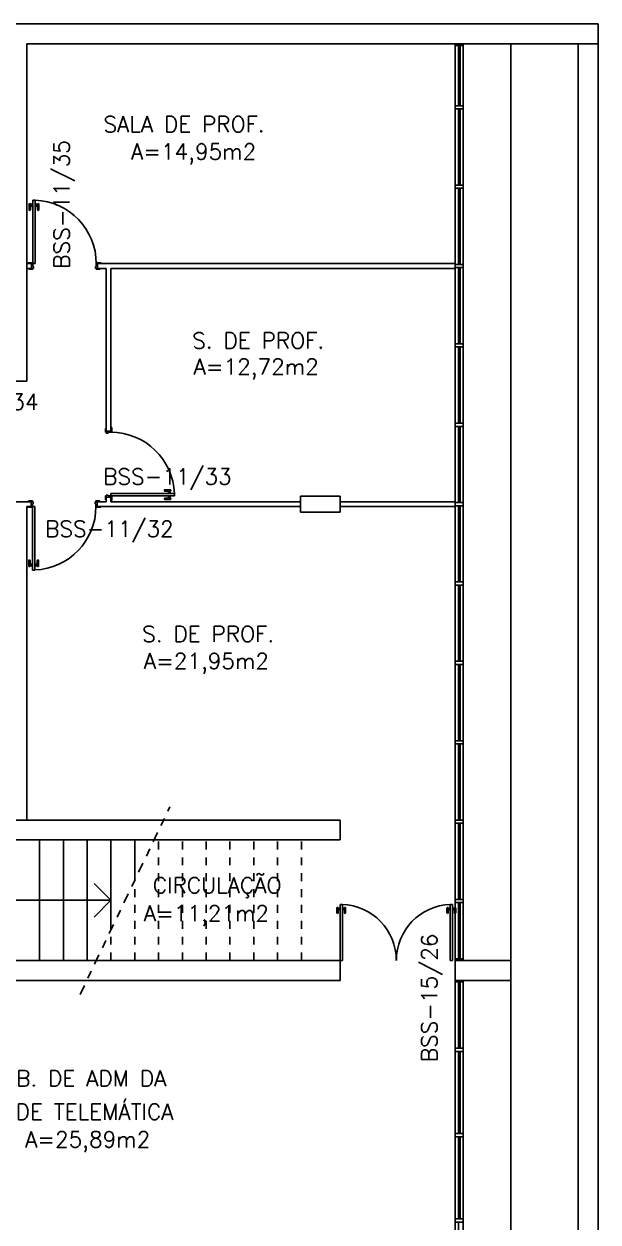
# Model space of a CAD drawing. Extents: x 272.3 to 314.2, y 193.7 to 231.5.
# Drawn here: x 306.99 to 314.22, y 216.38 to 231.48 of the extents above; entities that cross this region are included whole.
import ezdxf

# ---------------------------------------------------------------- set-up
doc = ezdxf.new("R2010")
doc.units = 0
doc.header["$LTSCALE"] = 0.01
doc.linetypes.add('DASHDOT', pattern=[25.4, 12.7, -6.35, 0, -6.35])
doc.linetypes.add('HIDDEN', pattern=[9.525, 6.35, -3.175])
for name, color, linetype in [('1', 1, 'CONTINUOUS'), ('ALVENARIA', 2, 'CONTINUOUS'), ('AREA', 2, 'CONTINUOUS'), ('DIVISÓRIA', 2, 'CONTINUOUS'), ('ENDEREÇO', 2, 'CONTINUOUS'), ('JANELA', 1, 'CONTINUOUS'), ('MACANETA', 2, 'CONTINUOUS'), ('PISO', 1, 'CONTINUOUS'), ('PORTA', 2, 'CONTINUOUS'), ('TEXTO', 2, 'CONTINUOUS')]:
    doc.layers.add(name, color=color, linetype=linetype)
doc.styles.add('UNB-100', font='simplex.shx', dxfattribs={"height": 0.4})
doc.styles.add('UNB-200', font='simplex.shx', dxfattribs={"height": 0.3})

# ---------------------------------------------------------------- blocks, each defined once
blk = doc.blocks.new('MACANETA')
at = {"layer": 'MACANETA', "color": 1}
for p, q in [((-0.077, 0.052), (-0.077, 0.12)), ((-0.059, 0.052), (-0.059, 0.12)), ((-0.059, 0.075), (-0.036, 0.075)), ((-0.059, 0.052), (-0.036, 0.052)), ((-0.036, 0.044), (-0.036, 0.084)), ((-0.036, 0.084), (-0.03, 0.084)), ((-0.036, 0.044), (-0.03, 0.044)), ((0.006, 0.084), (0, 0.084)), ((0.006, 0.044), (0, 0.044)), ((0.006, 0.044), (0.006, 0.084)), ((0.029, 0.075), (0.006, 0.075)), ((0.029, 0.052), (0.006, 0.052)), ((0.029, 0.052), (0.029, 0.12)), ((0.047, 0.052), (0.047, 0.12))]:
    blk.add_line(p, q, dxfattribs=at)
for centre, start, end in [((-0.068, 0.12), 90, 180), ((-0.068, 0.052), 180, 270), ((-0.068, 0.12), 0, 90), ((-0.068, 0.052), 270, 0), ((0.038, 0.12), 90, 180), ((0.038, 0.052), 180, 270), ((0.038, 0.12), 0, 90), ((0.038, 0.052), 270, 0)]:
    blk.add_arc(centre, 0.00874, start, end, dxfattribs=at)
blk = doc.blocks.new('DOOR80')
at = {"layer": 'PORTA'}
for p, q in [((0.015, -0.8), (0.015, 0)), ((0.015, 0), (0.045, 0)), ((0.045, -0.8), (0.045, 0)), ((0.045, -0.8), (0.015, -0.8))]:
    blk.add_line(p, q, dxfattribs=at)
at = {"layer": 'PORTA', "color": 1}
blk.add_arc((0.015, 0), 0.8, 272.1491, 0, dxfattribs=at)
at = {"layer": 'PORTA'}
blk.add_blockref('MACANETA', (0.045, -0.8), dxfattribs=at)
blk = doc.blocks.new('DOOR-80')
at = {"layer": 'PORTA'}
for p, q in [((-0.045, -0.8), (-0.045, 0)), ((-0.015, 0), (-0.045, 0)), ((-0.015, -0.8), (-0.015, 0)), ((-0.045, -0.8), (-0.015, -0.8))]:
    blk.add_line(p, q, dxfattribs=at)
at = {"layer": 'PORTA', "color": 1}
blk.add_arc((-0.015, 0), 0.8, 180, 267.8509, dxfattribs=at)
at = {"layer": 'PORTA'}
blk.add_blockref('MACANETA', (-0.015, -0.8), dxfattribs=at)

msp = doc.modelspace()

# ---------------------------------------------------------------- linework, layer by layer
at = {"layer": '1'}
for p in [(307.872, 220.65), (305.084, 220.438), (307.872, 220.226)]:
    msp.add_line(p, (308.084, 220.438), dxfattribs=at)
at = {"layer": 'ALVENARIA'}
for p, q in [((291.124, 231.478), (314.224, 231.478)), ((314.224, 231.228), (314.224, 231.478)), ((307.024, 231.228), (314.224, 231.228)), ((307.024, 226.978), (307.024, 231.228)), ((306.814, 226.978), (307.024, 226.978)), ((310.974, 225.528), (310.474, 225.528)), ((310.474, 225.328), (310.474, 225.528)), ((310.974, 225.328), (310.974, 225.528)), ((310.974, 225.328), (310.474, 225.328)), ((310.974, 221.448), (305.084, 221.448)), ((310.974, 221.448), (310.974, 221.198)), ((310.974, 221.198), (305.084, 221.198)), ((310.974, 219.678), (305.084, 219.678)), ((310.974, 219.678), (310.974, 219.428)), ((312.424, 219.428), (312.424, 219.698)), ((313.124, 219.678), (312.424, 219.678)), ((313.124, 219.428), (313.124, 219.678)), ((310.974, 219.428), (305.084, 219.428)), ((313.124, 219.428), (312.424, 219.428))]:
    msp.add_line(p, q, dxfattribs=at)
at = {"layer": 'DIVISÓRIA'}
for p, q in [((307.084, 228.458), (307.024, 228.458)), ((307.084, 228.398), (307.024, 228.398)), ((307.039, 228.468), (307.089, 228.468)), ((307.039, 228.458), (307.039, 228.468)), ((307.049, 228.388), (307.049, 228.398)), ((307.099, 228.388), (307.049, 228.388)), ((307.084, 228.458), (307.089, 228.458)), ((307.084, 228.458), (307.084, 228.398)), ((307.084, 228.398), (307.099, 228.398)), ((307.089, 228.468), (307.089, 228.458)), ((307.089, 228.458), (307.099, 228.458)), ((307.099, 228.458), (307.099, 228.423)), ((307.099, 228.423), (307.109, 228.423)), ((307.099, 228.398), (307.099, 228.388)), ((307.109, 228.398), (307.099, 228.398)), ((307.109, 228.423), (307.109, 228.398)), ((307.889, 228.423), (307.889, 228.398)), ((307.899, 228.423), (307.889, 228.423)), ((307.889, 228.398), (307.899, 228.398)), ((307.899, 228.458), (307.899, 228.423)), ((307.909, 228.458), (307.899, 228.458)), ((307.914, 228.398), (307.899, 228.398)), ((307.899, 228.398), (307.899, 228.388)), ((307.899, 228.388), (307.949, 228.388)), ((307.909, 228.468), (307.909, 228.458)), ((307.959, 228.468), (307.909, 228.468)), ((307.914, 228.458), (307.909, 228.458)), ((312.424, 228.458), (307.914, 228.458)), ((307.914, 228.458), (307.914, 228.398)), ((308.024, 228.398), (307.914, 228.398)), ((307.949, 228.388), (307.949, 228.398)), ((307.959, 228.458), (307.959, 228.468)), ((308.024, 226.348), (308.024, 228.398)), ((312.424, 228.398), (308.084, 228.398)), ((308.084, 226.348), (308.084, 228.398)), ((312.424, 228.398), (312.424, 228.458)), ((308.014, 226.383), (308.024, 226.383)), ((308.014, 226.333), (308.014, 226.383)), ((308.024, 226.333), (308.014, 226.333)), ((308.024, 226.348), (308.024, 226.333)), ((308.084, 226.348), (308.024, 226.348)), ((308.024, 226.323), (308.024, 226.333)), ((308.049, 226.323), (308.024, 226.323)), ((308.049, 226.333), (308.049, 226.323)), ((308.084, 226.333), (308.049, 226.333)), ((308.084, 226.393), (308.094, 226.393)), ((308.084, 226.348), (308.084, 226.343)), ((308.084, 226.343), (308.084, 226.333)), ((308.094, 226.343), (308.084, 226.343)), ((308.094, 226.393), (308.094, 226.343)), ((308.014, 225.533), (308.014, 225.483)), ((308.024, 225.533), (308.014, 225.533)), ((308.024, 225.543), (308.024, 225.533)), ((308.049, 225.543), (308.024, 225.543)), ((308.024, 225.518), (308.024, 225.533)), ((308.049, 225.533), (308.049, 225.543)), ((308.084, 225.533), (308.049, 225.533)), ((308.084, 225.523), (308.084, 225.533)), ((308.084, 225.518), (308.084, 225.523)), ((308.094, 225.523), (308.084, 225.523)), ((308.094, 225.473), (308.094, 225.523)), ((307.08, 225.458), (305.084, 225.458)), ((307.08, 225.398), (307.024, 225.398)), ((307.024, 221.448), (307.024, 225.398)), ((307.035, 225.398), (307.035, 225.388)), ((307.035, 225.388), (307.085, 225.388)), ((307.095, 225.468), (307.045, 225.468)), ((307.045, 225.468), (307.045, 225.458)), ((307.08, 225.398), (307.08, 225.458)), ((307.08, 225.458), (307.095, 225.458)), ((307.08, 225.398), (307.085, 225.398)), ((307.085, 225.388), (307.085, 225.398)), ((307.085, 225.398), (307.095, 225.398)), ((307.095, 225.458), (307.095, 225.468)), ((307.105, 225.458), (307.095, 225.458)), ((307.095, 225.398), (307.095, 225.433)), ((307.095, 225.433), (307.105, 225.433)), ((307.105, 225.433), (307.105, 225.458)), ((307.885, 225.433), (307.885, 225.458)), ((307.885, 225.458), (307.895, 225.458)), ((307.895, 225.433), (307.885, 225.433)), ((307.895, 225.458), (307.895, 225.468)), ((307.895, 225.468), (307.945, 225.468)), ((307.91, 225.458), (307.895, 225.458)), ((307.895, 225.398), (307.895, 225.433)), ((307.905, 225.398), (307.895, 225.398)), ((307.905, 225.388), (307.905, 225.398)), ((307.91, 225.398), (307.905, 225.398)), ((307.955, 225.388), (307.905, 225.388)), ((307.91, 225.398), (307.91, 225.458)), ((308.024, 225.458), (307.91, 225.458)), ((310.474, 225.398), (307.91, 225.398)), ((307.945, 225.468), (307.945, 225.458)), ((307.955, 225.398), (307.955, 225.388)), ((308.014, 225.483), (308.024, 225.483)), ((308.024, 225.458), (308.024, 225.518)), ((308.084, 225.518), (308.024, 225.518)), ((308.084, 225.458), (308.084, 225.518)), ((308.084, 225.473), (308.094, 225.473)), ((310.474, 225.458), (308.084, 225.458)), ((312.424, 225.458), (310.974, 225.458)), ((312.424, 225.398), (310.974, 225.398)), ((312.424, 222.398), (312.424, 222.458))]:
    msp.add_line(p, q, dxfattribs=at)
at = {"layer": 'DIVISÓRIA', "linetype": 'DASHDOT'}
msp.add_line((307.694, 219.249), (308.827, 221.614), dxfattribs=at)
at = {"layer": 'JANELA'}
for p, q in [((312.424, 231.208), (312.424, 231.228)), ((312.424, 231.208), (312.424, 230.448)), ((312.524, 231.208), (312.424, 231.208)), ((312.464, 231.208), (312.464, 230.448)), ((312.484, 231.208), (312.484, 230.448)), ((312.524, 231.228), (312.524, 231.208)), ((312.524, 231.208), (312.524, 230.448)), ((312.424, 230.448), (312.424, 230.408)), ((312.524, 230.448), (312.424, 230.448)), ((312.424, 230.408), (312.524, 230.408)), ((312.424, 229.448), (312.424, 230.408)), ((312.464, 229.448), (312.464, 230.408)), ((312.484, 229.448), (312.484, 230.408)), ((312.524, 230.408), (312.524, 230.448)), ((312.524, 229.448), (312.524, 230.408)), ((312.524, 229.448), (312.424, 229.448)), ((312.424, 229.448), (312.424, 229.408)), ((312.524, 229.408), (312.524, 229.448)), ((312.524, 229.408), (312.424, 229.408)), ((312.424, 228.448), (312.424, 229.408)), ((312.464, 228.448), (312.464, 229.408)), ((312.484, 228.448), (312.484, 229.408)), ((312.524, 228.448), (312.524, 229.408)), ((312.524, 228.448), (312.424, 228.448)), ((312.424, 228.448), (312.424, 228.408)), ((312.524, 228.408), (312.424, 228.408)), ((312.424, 227.448), (312.424, 228.408)), ((312.464, 227.448), (312.464, 228.408)), ((312.484, 227.448), (312.484, 228.408)), ((312.524, 228.408), (312.524, 228.448)), ((312.524, 227.448), (312.524, 228.408)), ((312.424, 227.448), (312.424, 227.408)), ((312.524, 227.448), (312.424, 227.448)), ((312.424, 226.448), (312.424, 227.408)), ((312.524, 227.408), (312.424, 227.408)), ((312.464, 226.448), (312.464, 227.408)), ((312.484, 226.448), (312.484, 227.408)), ((312.524, 227.408), (312.524, 227.448)), ((312.524, 226.448), (312.524, 227.408)), ((312.424, 226.448), (312.424, 226.408)), ((312.524, 226.448), (312.424, 226.448)), ((312.524, 226.408), (312.524, 226.448)), ((312.524, 226.408), (312.424, 226.408)), ((312.424, 225.448), (312.424, 226.408)), ((312.464, 225.448), (312.464, 226.408)), ((312.484, 225.448), (312.484, 226.408)), ((312.524, 225.448), (312.524, 226.408)), ((312.424, 225.448), (312.424, 225.408)), ((312.524, 225.448), (312.424, 225.448)), ((312.524, 225.408), (312.424, 225.408)), ((312.424, 224.448), (312.424, 225.408)), ((312.464, 224.448), (312.464, 225.408)), ((312.484, 224.448), (312.484, 225.408)), ((312.524, 225.408), (312.524, 225.448)), ((312.524, 224.448), (312.524, 225.408)), ((312.424, 224.448), (312.424, 224.408)), ((312.524, 224.448), (312.424, 224.448)), ((312.524, 224.408), (312.424, 224.408)), ((312.424, 223.448), (312.424, 224.408)), ((312.464, 223.448), (312.464, 224.408)), ((312.484, 223.448), (312.484, 224.408)), ((312.524, 224.408), (312.524, 224.448)), ((312.524, 223.448), (312.524, 224.408)), ((312.424, 223.448), (312.424, 223.408)), ((312.524, 223.448), (312.424, 223.448)), ((312.524, 223.408), (312.424, 223.408)), ((312.424, 222.448), (312.424, 223.408)), ((312.464, 222.448), (312.464, 223.408)), ((312.484, 222.448), (312.484, 223.408)), ((312.524, 223.408), (312.524, 223.448)), ((312.524, 222.448), (312.524, 223.408)), ((312.424, 222.448), (312.424, 222.408)), ((312.524, 222.448), (312.424, 222.448)), ((312.524, 222.408), (312.424, 222.408)), ((312.424, 221.448), (312.424, 222.408)), ((312.464, 221.448), (312.464, 222.408)), ((312.484, 221.448), (312.484, 222.408)), ((312.524, 222.408), (312.524, 222.448)), ((312.524, 221.448), (312.524, 222.408)), ((312.524, 221.448), (312.424, 221.448)), ((312.424, 220.448), (312.424, 221.448)), ((312.524, 221.408), (312.524, 221.448)), ((312.524, 221.408), (312.424, 221.408)), ((312.464, 220.448), (312.464, 221.408)), ((312.484, 220.448), (312.484, 221.408)), ((312.524, 220.448), (312.524, 221.408)), ((312.424, 220.448), (312.424, 220.408)), ((312.524, 220.448), (312.424, 220.448)), ((312.424, 219.698), (312.424, 220.408)), ((312.524, 220.408), (312.424, 220.408)), ((312.464, 219.698), (312.464, 220.408)), ((312.484, 219.698), (312.484, 220.408)), ((312.524, 220.408), (312.524, 220.448)), ((312.524, 219.698), (312.524, 220.408)), ((312.424, 219.698), (312.424, 219.678)), ((312.524, 219.698), (312.424, 219.698)), ((312.524, 219.678), (312.524, 219.698)), ((312.424, 219.408), (312.424, 219.428)), ((312.524, 219.408), (312.424, 219.408)), ((312.424, 219.408), (312.424, 218.573)), ((312.464, 219.408), (312.464, 218.573)), ((312.484, 219.408), (312.484, 218.573)), ((312.524, 219.428), (312.524, 219.408)), ((312.524, 219.408), (312.524, 218.573)), ((312.524, 218.573), (312.424, 218.573)), ((312.424, 218.533), (312.424, 218.573)), ((312.524, 218.533), (312.424, 218.533)), ((312.424, 215.548), (312.424, 218.533)), ((312.464, 218.533), (312.464, 217.678)), ((312.484, 218.533), (312.484, 217.678)), ((312.524, 218.573), (312.524, 218.533)), ((312.524, 216.423), (312.524, 218.533)), ((312.464, 217.498), (312.464, 217.678)), ((312.484, 217.498), (312.484, 217.678)), ((312.524, 217.498), (312.424, 217.498)), ((312.424, 217.498), (312.424, 217.458)), ((312.524, 217.458), (312.424, 217.458)), ((312.464, 216.423), (312.464, 217.458)), ((312.484, 216.423), (312.484, 217.458)), ((312.524, 217.458), (312.524, 217.498)), ((312.524, 216.423), (312.424, 216.423)), ((312.424, 216.423), (312.424, 216.383)), ((312.524, 216.383), (312.424, 216.383)), ((312.464, 215.548), (312.464, 216.383)), ((312.524, 216.383), (312.524, 216.423)), ((312.524, 215.548), (312.524, 216.383))]:
    msp.add_line(p, q, dxfattribs=at)
at = {"layer": 'PISO'}
for p, q in [((313.124, 219.678), (313.124, 231.228)), ((313.974, 231.228), (313.974, 193.928)), ((314.224, 231.228), (314.224, 193.928)), ((307.184, 219.678), (307.184, 221.198)), ((307.484, 219.678), (307.484, 221.198)), ((307.784, 219.678), (307.784, 221.198)), ((308.084, 220.063), (308.084, 221.198)), ((308.384, 220.689), (308.384, 221.198)), ((313.124, 215.528), (313.124, 219.428))]:
    msp.add_line(p, q, dxfattribs=at)
at = {"layer": 'PISO', "linetype": 'HIDDEN'}
for p, q in [((308.684, 219.678), (308.684, 221.198)), ((308.984, 219.678), (308.984, 221.198)), ((309.284, 219.678), (309.284, 221.198)), ((309.584, 219.678), (309.584, 221.198)), ((309.884, 219.678), (309.884, 221.198)), ((310.184, 219.678), (310.184, 221.198)), ((310.484, 219.678), (310.484, 221.198)), ((308.384, 219.678), (308.384, 220.689)), ((308.084, 219.678), (308.084, 220.063))]:
    msp.add_line(p, q, dxfattribs=at)

# ---------------------------------------------------------------- block references
at = {"layer": 'PORTA'}
for name, p, rotation in [('DOOR-80', (307.084, 228.458), 180.0000000000019), ('DOOR80', (308.084, 225.518), 90.00000000257238)]:
    msp.add_blockref(name, p, dxfattribs=dict(at, rotation=rotation))
msp.add_blockref('DOOR80', (307.08, 225.398), dxfattribs=at)
at = {"layer": 'PORTA', "yscale": 0.8838210603309165, "zscale": 0.8838210603309165}
for p, xscale, rotation in [((310.961, 219.678), -0.8838210603309165, 179.9999999974276), ((312.401, 219.678), 0.8838210603309165, 180.0000000025724)]:
    msp.add_blockref('DOOR80', p, dxfattribs=dict(at, xscale=xscale, rotation=rotation))

# ---------------------------------------------------------------- texts
at = {"layer": 'AREA', "style": 'UNB-100'}
for s, p in [('A=14,95m2', (308.338, 229.77)), ('A=12,72m2', (309.126, 227.06)), ('A=21,95m2', (308.499, 223.352)), ('A=11,21m2', (308.499, 220.173)), ('A=25,89m2', (307.002, 217.324))]:
    msp.add_text(s, height=0.2, dxfattribs=at).set_placement(p)
at = {"layer": 'ENDEREÇO', "style": 'UNB-100'}
for s, p in [('BSS-11/35', (307.562, 228.394)), ('BSS-15/26', (312.197, 218.397))]:
    msp.add_text(s, height=0.2, rotation=90, dxfattribs=at).set_placement(p)
for s, p in [('BSS-10/34', (305.552, 226.617)), ('BSS-11/33', (307.986, 225.676)), ('BSS-11/32', (307.255, 225.017))]:
    msp.add_text(s, height=0.2, dxfattribs=at).set_placement(p)
at = {"layer": 'TEXTO', "style": 'UNB-200'}
for s, p in [('SALA DE PROF.', (307.99, 230.115)), ('S. DE PROF.', (309.109, 227.389)), ('S. DE PROF.', (308.478, 223.692)), ('CIRCULAÇÃO', (308.613, 220.526)), ('LAB. DE ADM DA', (306.589, 218.093)), ('REDE TELEMÁTICA', (306.541, 217.672))]:
    msp.add_text(s, height=0.2, dxfattribs=at).set_placement(p)

doc.saveas('drawing.dxf')
